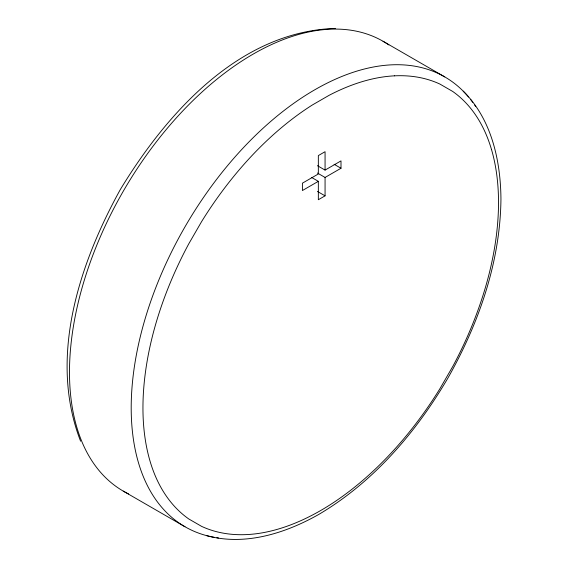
<?xml version="1.0" encoding="UTF-8"?>
<svg xmlns="http://www.w3.org/2000/svg" width="568" height="568" viewBox="0 0 568 568"><rect width="100%" height="100%" fill="white"/><g stroke="black" fill="none" stroke-linecap="round" stroke-linejoin="round"><path stroke-width="0.85" d="M317.427 165.678L325.066 170.095L340.999 160.893L340.999 168.256L325.066 177.45L317.427 173.041M325.066 177.45L325.066 195.846L318.343 199.73L318.343 181.334L302.41 190.536L302.41 183.173L318.343 173.978L318.343 155.582L325.066 151.699L325.066 170.095M335.447 28.4C239.362 31.425 166.694 113.103 120.338 189.506C79.172 264.028 48.202 357.741 80.599 441.194M206.596 535.624C244.978 546.217 285.498 533.288 319.01 514.296C373.46 482.04 415.847 432.603 447.662 378.494C478.618 323.881 500.238 262.459 500.948 199.169C500.642 160.652 491.576 119.095 463.211 91.157M383.01 41.251L444.723 76.879M334.119 164.28L340.999 168.256M311.463 177.365L318.343 181.334M317.427 191.437L325.066 195.846M123.277 491.121L184.99 526.749M128.609 493.954A259.732 149.959 -60 0 1 123.654 190.557A259.732 149.959 -60 0 1 388.846 44.936M214.356 537.335A259.732 149.959 -60 0 1 184.99 226.831A259.732 149.959 -60 0 1 468.572 97.014M470.695 99.62A259.732 149.959 -60 0 1 472.739 102.325M474.713 105.123A259.732 149.959 -60 0 1 475.679 106.55M218.51 537.981A259.732 149.959 -60 0 1 216.834 537.747M394.526 75.835A249.544 144.073 -60 0 0 378.316 77.738A252.022 145.507 -60 0 0 329.106 95.317L312.357 104.981A252.022 145.507 -60 0 0 271.135 136.703A249.544 144.073 -60 0 0 246.938 161.042A252.568 145.82 -60 0 0 201.597 221.612L188.768 243.828A252.54 145.806 -60 0 0 158.99 313.387A249.487 144.045 -60 0 0 152.529 335.823A252.284 145.656 -60 0 0 143.747 388.072A250.069 144.379 -60 0 0 143.143 417.402A252.298 145.664 -60 0 0 150.009 461.038A249.487 144.045 -60 0 0 158.983 483.794A252.533 145.798 -60 0 0 188.768 518.96L201.597 526.366A252.547 145.806 -60 0 0 246.945 534.573A249.459 144.023 -60 0 0 263.147 532.678A252.291 145.664 -60 0 0 304.001 519.23A250.119 144.407 -60 0 0 329.106 505.428A252.291 145.656 -60 0 0 370.329 473.705A249.437 144.009 -60 0 0 394.526 449.373A252.54 145.806 -60 0 0 439.866 388.803L452.696 366.58A252.54 145.806 -60 0 0 482.473 297.029A249.466 144.031 -60 0 0 488.934 274.585A252.291 145.664 -60 0 0 497.717 222.336A250.083 144.386 -60 0 0 498.321 193.006A252.284 145.656 -60 0 0 491.455 149.37M394.519 75.842A252.568 145.82 -60 0 1 439.866 84.05L452.696 91.448A252.54 145.806 -60 0 1 482.473 126.621A249.48 144.038 -60 0 1 491.455 149.37"/></g></svg>
